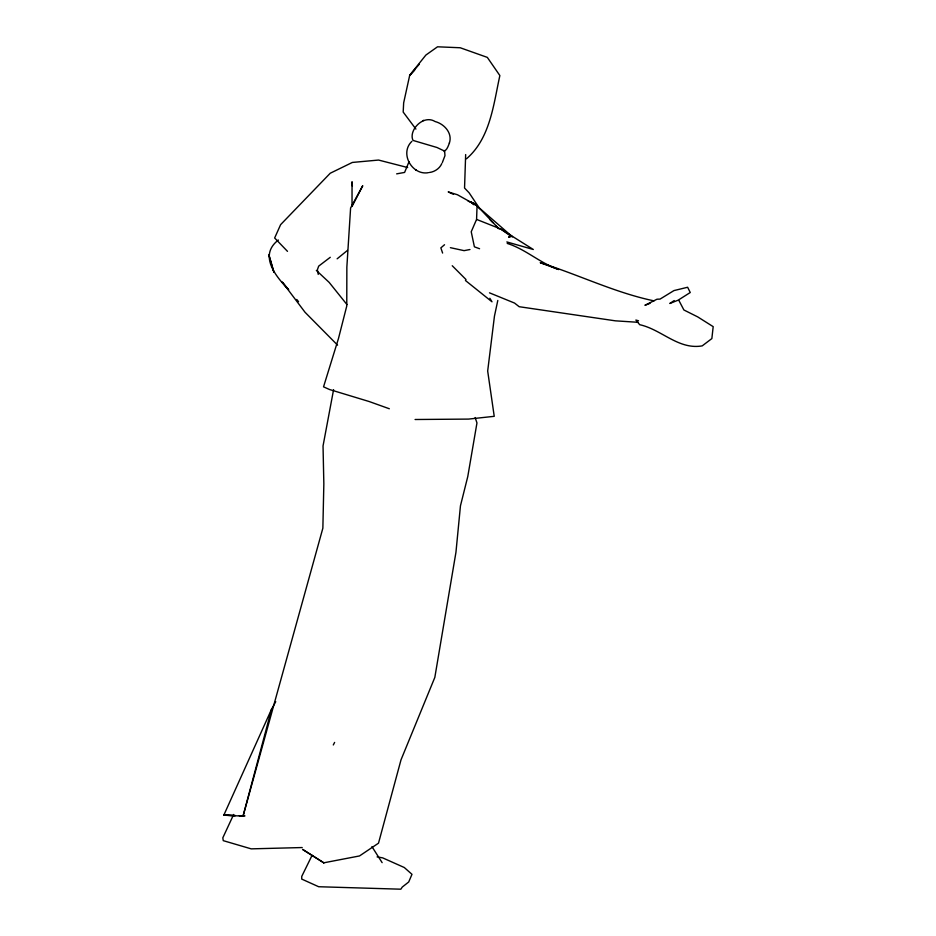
<?xml version="1.0" encoding="UTF-8"?>
<svg xmlns="http://www.w3.org/2000/svg" width="936" height="936" viewBox="0 0 936 936"><rect width="100%" height="100%" fill="white"/><g stroke="black" fill="none" stroke-linecap="round" stroke-linejoin="round"><path stroke-width="1.4" d="M465.66 154.569L464.548 188.031L469.147 192.851L479.688 208.646M479.571 248.73L474.4 246.823L471.229 231.765L476.576 219.41L477.067 205.709L457.435 194.746L448.204 191.915L453.515 194.36M442.33 162.571L444.963 155.668L444.6 150.637M449.362 143.114C452.767 133.158 444.237 123.915 435.123 121.551C423.166 114.075 408.213 130.631 413.045 140.435L436.972 147.49L442.365 150.052C445.969 153.118 448.227 146.11 449.362 143.114L449.409 142.857M333.59 389.633L323.037 445.945L323.844 483.935L322.861 528.185L243.044 816.133L223.809 815.186L271.557 709.219L275.746 701.672M497.8 300.456L494.454 316.146L487.679 371.019L494.231 416.321L468.538 419.094L415.081 419.503M243.044 816.133L271.557 709.219M444.495 151.047L444.179 151.655M409.02 161.717L404.609 172.423L396.653 173.862M233.661 814.472L222.815 837.837L223.271 840.657L251.211 848.858L302.199 847.548M441.757 163.648C439.698 168.48 434.573 171.885 429.413 172.505M312.051 855.399L301.755 876.377L301.72 879.079L318.673 886.731L400.854 889.2L402.258 887.071L408.704 881.981L411.98 874.318L404.282 867.508L382.66 857.867L377.091 856.885M333.298 744.962L334.62 742.412M411.852 141.371C399.298 153.387 412.109 175.594 428.337 172.692M278.355 240.025C258.301 255.516 275.863 276.424 288.487 289.598M466.502 158.781C490.312 138.306 493.529 104.341 499.859 75.559L487.328 57.388L460.219 47.759L437.533 46.8L425.868 55.072L409.699 75.289L403.662 102.855L403.182 112.063L415.9 129.074M414.671 70.2L409.699 75.289L419.34 64.151M444.53 244.729L440.856 247.888L442.611 253.059M337.135 258.816L347.467 250.403M423.025 120.674L423.669 120.311M330.268 257.295L318.673 266.14L317.374 269.814L318.24 274.4M674.201 300.573L669.825 303.486L678.179 300.163L690.253 292.512L687.632 287.258L673.955 290.581L660.055 299.099L657.002 299.216L644.927 305.288L650.052 303.334M508.693 237.042L511.91 236.352M323.833 862.805L359.506 855.949L378.507 843.172L401.017 759.821L434.83 677.407L455.949 552.298L460.453 505.838L467.778 476.529L476.962 422.932L475.137 417.538M469.966 249.526L464.08 250.649L450.403 247.677M415.561 169.802L416.263 170.106M508.891 237.019L509.722 237.042M235.1 815.572L223.809 815.186L235.381 815.584M239.335 815.712L244.975 815.899M239.733 815.736L244.074 815.888M638.013 322.3L615.326 320.826L519.164 306.704L514.543 303.065L489.493 292.839M506.832 241.933L533.309 249.491L500.62 228.946L476.576 219.41M407.675 167.544L378.565 160.056L352.357 162.443L330.244 173.23L280.624 224.652L274.646 237.99L287.492 251.351M638.539 320.767L635.883 320.065L639.697 324.698C661.635 329.507 678.436 350.017 702.211 345.875L711.863 338.575L713.185 326.652L697.73 316.906L683.888 309.98L678.928 300.526M389.329 408.751L369.17 401.532L329.53 389.516L323.54 386.837L338.469 338.528L346.765 306.002L346.858 267.099L350.602 207.979L362.747 185.702L352.03 206.493L352.041 181.748L352.357 186.1M507.218 243.418C525.81 249.257 540.306 263.344 558.722 269.521L540.224 262.688C578.471 274.599 614.847 292.699 654.018 300.865M468.129 201.088L474.774 204.142M473.979 204.797L470.726 201.649L477.067 205.709L498.923 228.793L500.62 228.946L509.582 235.264M473.452 202.843L512.53 236.902M337.58 345.15L305.031 312.273L282.298 282.075L288.627 289.692M470.726 201.649L473.663 204.34M452.24 265.742L465.976 279.501L465.496 280.543L491.997 301.801L489.844 298.268M316.356 270.434L329.156 282.391L346.94 304.539M489.891 219.539L492.921 222.674M495.94 225.798L497.952 227.893M296.724 299.461L298.549 301.649M382.134 862.653L371.943 846.624M323.809 862.805L302.574 849.385L323.809 862.84M273.862 272.084L268.924 255.06L273.862 272.084"/></g></svg>
